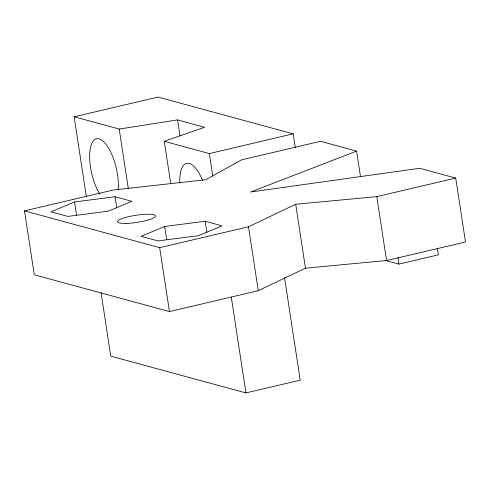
<?xml version="1.0" encoding="UTF-8"?>
<svg xmlns="http://www.w3.org/2000/svg" width="490" height="490" viewBox="0 0 490 490"><rect width="100%" height="100%" fill="white"/><g stroke="black" fill="none" stroke-linecap="round" stroke-linejoin="round"><path stroke-width="0.73" d="M24.5 210.878L159.679 247.658L248.491 226.784L295.691 204.263L376.773 196.637L455.718 178.078L465.5 241.993L386.555 260.545L305.472 268.177L258.273 290.693L169.46 311.567L34.282 274.786L24.5 210.878L113.313 190.004L205.573 179.744L241.595 159.85L320.54 141.298L356.591 151.11L360.499 176.669M74.541 201.972L50.942 211.803L67.834 216.396L108.333 211.166L131.933 201.335L115.034 196.735L74.541 201.972L76.587 215.349M164.658 226.49L141.059 236.321L157.958 240.921L198.45 235.69L222.05 225.859L205.157 221.26L164.658 226.49L166.704 239.867M356.591 151.11L250.635 192.007L419.673 168.272L455.718 178.078M170.74 183.64L164.26 141.31L204.587 127.265L177.552 119.903L119.199 129.048L74.143 116.792L86.387 196.827M74.143 116.792L158.019 97.075L293.198 133.856L295.274 147.447M164.26 141.31L209.322 153.572L293.198 133.856M385.214 260.38L398.909 264.104L438.385 254.831L437.405 248.436M101.063 292.72L110.765 356.144L245.943 392.925L300.217 380.166L284.506 277.463M397.929 257.716L398.909 264.104M376.773 196.637L386.555 260.545M295.691 204.263L305.472 268.177M248.491 226.784L258.273 290.693M209.322 153.572L212.789 176.222M231.274 297.032L245.943 392.925M205.157 221.26L206.86 232.407M177.552 119.903L179.977 135.761M159.679 247.658L169.46 311.567M119.199 129.048L128.337 188.766M115.034 196.735L116.743 207.882M99.856 194.291A32.91 12.581 76.8 0 1 90.093 149.744A32.91 12.581 76.8 0 1 107.077 145.781A32.91 12.581 76.8 0 1 118.157 190.016M179.781 182.942A32.91 12.581 76.8 0 1 187.137 163.244A32.91 12.581 76.8 0 1 202.486 180.289M125.483 223.416A19.196 3.595 -8.7 0 0 155.391 216.39A19.196 3.595 -8.7 0 0 128.613 216.684A19.196 3.595 -8.7 0 0 125.483 223.416"/></g></svg>
